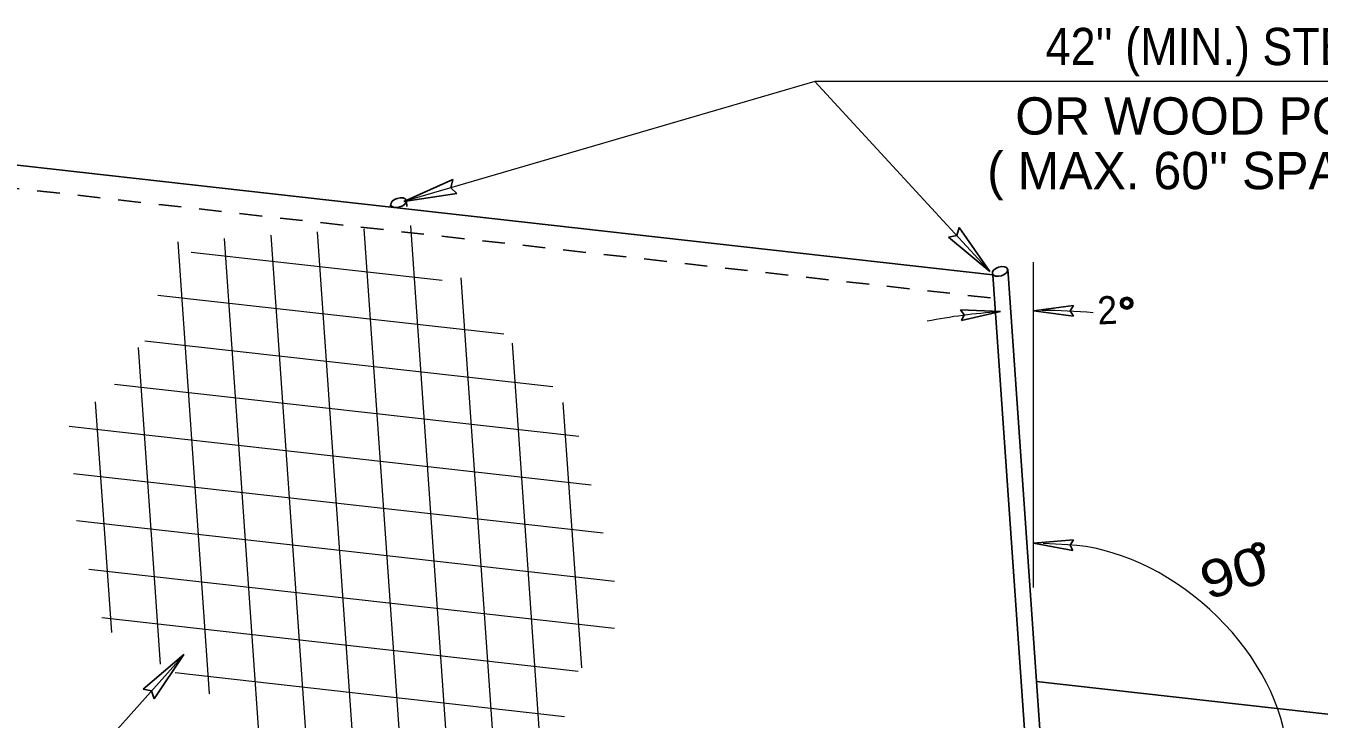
# Model space of a CAD drawing. Extents: x 455 to 827, y 69 to 339.
# Drawn here: x 629.92 to 671.09, y 147.24 to 169.31 of the extents above; entities that cross this region are included whole.
import ezdxf
from ezdxf.enums import TextEntityAlignment as Align

# ---------------------------------------------------------------- set-up
doc = ezdxf.new("R2010")
doc.units = 0
doc.header["$LTSCALE"] = 0.48
doc.linetypes.add('SHORT_DASHED', pattern=[2.7, 1.5, -1.2])
doc.layers.add('1', color=7, linetype='Continuous', lineweight=13)
doc.layers.add('63', color=7, linetype='Continuous', lineweight=25)

msp = doc.modelspace()

# ---------------------------------------------------------------- linework, layer by layer
at = {"layer": '1'}
for p, q in [((655.0343, 167.5466), (660.6035, 161.4972)), ((638.8417, 146.6886), (637.728, 162.6523)), ((640.3328, 146.6205), (639.2067, 162.7513)), ((641.886, 145.7418), (640.6917, 162.8565)), ((643.3586, 145.9213), (642.1706, 162.9617)), ((635.7665, 148.0498), (634.7641, 162.442)), ((637.3568, 146.5153), (636.243, 162.5471)), ((643.173, 161.2045), (635.1848, 162.1016)), ((661.9953, 151.4343), (661.9953, 161.7861)), ((644.8808, 145.4016), (643.7731, 161.2972)), ((645.1343, 159.4967), (634.1206, 160.7343)), ((634.2072, 148.9903), (633.5081, 159.076)), ((646.6936, 157.8198), (633.7061, 159.2801)), ((646.3038, 146.3358), (645.4066, 159.2121)), ((647.5166, 156.2358), (632.747, 157.9003)), ((632.6542, 150.0051), (632.1406, 157.3435)), ((647.6156, 148.879), (647.0277, 157.3248)), ((647.9126, 154.6952), (631.2991, 156.5638)), ((648.2962, 153.1608), (631.4415, 155.0541)), ((648.6551, 151.6262), (631.5342, 153.5505)), ((663.0892, 152.7925), (662.3063, 152.8341)), ((648.6551, 150.1288), (631.9303, 152.0098)), ((647.498, 148.7613), (632.3386, 150.4691)), ((647.0648, 147.3197), (634.6762, 148.7163))]:
    msp.add_line(p, q, dxfattribs=at)
at = {"layer": '1', "lineweight": 25}
for p, q in [((660.7021, 161.3901), (622.5128, 165.6842)), ((641.9568, 163.7262), (643.5102, 164.4212)), ((641.9568, 163.7262), (643.64, 163.9765)), ((641.5319, 163.5777), (641.5319, 163.621)), ((642.0495, 163.5675), (642.0371, 163.7283)), ((660.6038, 161.498), (659.6323, 162.8953)), ((660.6038, 161.498), (659.2915, 162.5815)), ((661.9953, 142.8708), (660.7021, 161.3901)), ((662.4662, 143.0495), (661.1729, 161.5687)), ((660.9445, 160.2154), (659.6698, 160.2772)), ((660.9445, 160.2154), (659.7002, 159.9311)), ((661.9987, 160.2419), (663.2632, 160.4156)), ((661.9987, 160.2419), (663.2632, 160.0681)), ((661.9952, 152.8494), (663.2673, 152.9532)), ((661.9952, 152.8494), (663.2482, 152.6064)), ((634.9544, 149.2964), (633.6577, 148.1942)), ((634.9544, 149.2964), (634.0032, 147.8852)), ((675.2922, 146.9608), (662.0895, 148.4433))]:
    msp.add_line(p, q, dxfattribs=at)
at = {"layer": '1', "linetype": 'SHORT_DASHED', "lineweight": 25}
msp.add_line((660.6218, 160.6538), (622.4325, 164.9478), dxfattribs=at)
at = {"layer": '1'}
for points in [[(675.7588, 167.5466), (655.0343, 167.5466), (641.9562, 163.7268)], [(618.2806, 141.9427), (628.3786, 141.9427), (634.9552, 149.2961)]]:
    msp.add_lwpolyline(points, dxfattribs=at)
at = {"layer": '1', "lineweight": 25}
for points in [[(643.5102, 164.4212), (643.4506, 164.16), (643.64, 163.9765)], [(659.2915, 162.5815), (659.5521, 162.644), (659.6323, 162.8953)], [(659.7002, 159.9311), (659.7823, 160.1145), (659.6698, 160.2772)], [(663.2632, 160.4156), (663.1653, 160.2401), (663.2632, 160.0681)], [(663.2673, 152.9532), (663.16, 152.7835), (663.2482, 152.6064)], [(634.0032, 147.8852), (633.9158, 148.1385), (633.6577, 148.1942)]]:
    msp.add_lwpolyline(points, dxfattribs=at)
at = {"layer": '1'}
for centre, radius in [((664.9604, 160.4849), 0.1995), ((664.9604, 160.4849), 0.1876), ((664.9604, 160.4849), 0.1729), ((664.9604, 160.4849), 0.1547), ((664.9604, 160.4849), 0.1487), ((664.9604, 160.4849), 0.1475), ((664.9604, 160.4849), 0.1353), ((664.9604, 160.4849), 0.1126), ((669.1398, 152.6706), 0.1995), ((669.1398, 152.6706), 0.1876), ((669.1398, 152.6706), 0.1729), ((669.1398, 152.6706), 0.1547), ((669.1398, 152.6706), 0.1487), ((669.1398, 152.6706), 0.1475), ((669.1398, 152.6706), 0.1353), ((669.1398, 152.6706), 0.1126)]:
    msp.add_circle(centre, radius, dxfattribs=at)
for centre, start, end in [((661.9984, 142.8709), 93.65266, 101.25467), ((662.2582, 142.8825), 84.59573, 89.99522)]:
    msp.add_arc(centre, 17.3716, start, end, dxfattribs=at)
at = {"layer": '1', "lineweight": 25}
for centre in [(641.7841, 163.685), (660.9272, 161.4966)]:
    msp.add_ellipse(centre, major_axis=(0.2427, 0.0755), ratio=0.567107, dxfattribs=at)
at = {"layer": '63', "lineweight": 13}
msp.add_ellipse((664.7665, 147.6437), major_axis=(-4.5191, 4.1174), ratio=0.686124, start_param=3.8281434, end_param=5.5912482, dxfattribs=at)

# ---------------------------------------------------------------- texts
at = {"layer": '1', "width": 0.9}
msp.add_text("42'' (MIN.) STEEL", height=1.188, dxfattribs=at).set_placement((662.3787, 168.0626))
at = {"layer": '1'}
for s, p in [('OR WOOD POSTS', (661.4148, 165.8516)), ("( MAX. 60'' SPACING )", (660.5187, 164.1134))]:
    msp.add_text(s, height=1.188, dxfattribs=at).set_placement(p)
at = {"layer": '1', "width": 0.95}
msp.add_text('2', height=0.8909, rotation=2.567, dxfattribs=at).set_placement((664.3623, 159.8191), align=Align.CENTER)
at = {"layer": '1', "width": 1.2}
msp.add_text('90', height=1.188, rotation=17.116, dxfattribs=at).set_placement((667.5254, 151.0323))

doc.saveas('drawing.dxf')
